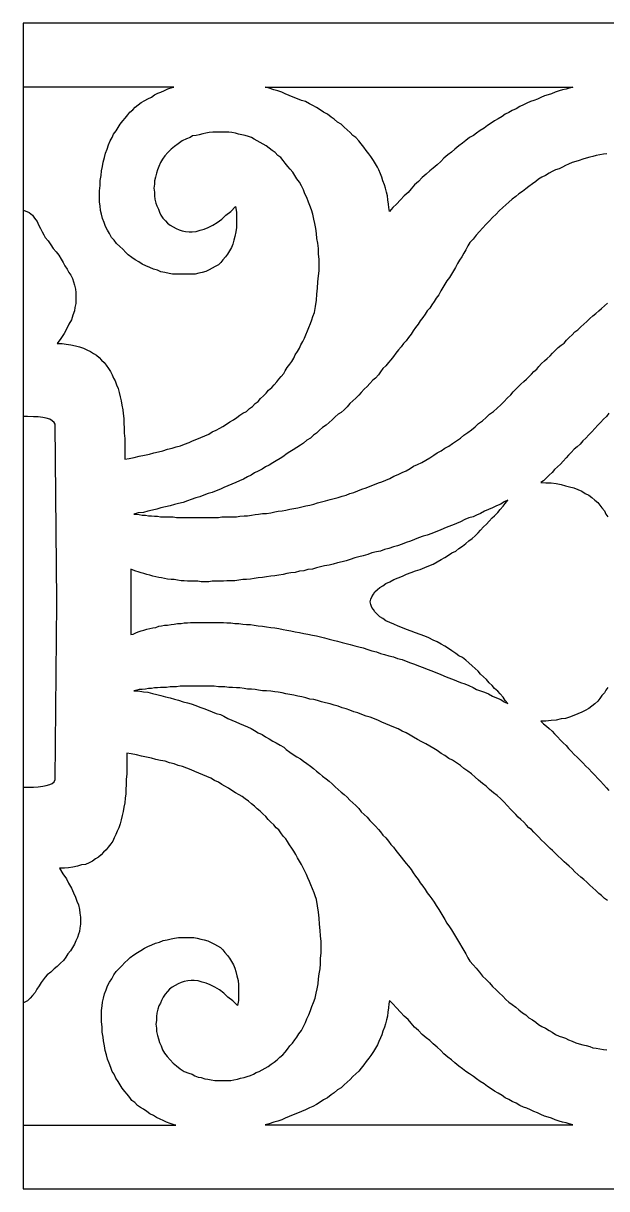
# Model space of a CAD drawing. Extents: x -287 to 294, y -50 to 45.
# Drawn here: x -286.5 to -238.9, y -49.9 to 45.1 of the extents above; entities that cross this region are included whole.
import ezdxf

# ---------------------------------------------------------------- set-up
doc = ezdxf.new("R2010")
doc.units = 0
doc.header["$MEASUREMENT"] = 0
doc.layers.get('0').update_dxf_attribs({"linetype": 'CONTINUOUS'})
doc.layers.add('LAYER_1', color=18, linetype='CONTINUOUS')

msp = doc.modelspace()

# ---------------------------------------------------------------- linework, layer by layer
msp.add_line((-286.506, 45.118), (-286.506, -49.882))
at = {"layer": 'LAYER_1'}
for points in [[(293.621, 45.118), (-286.506, 45.118)], [(-286.506, 29.878), (-286.362, 29.827), (-286.034, 29.691), (-285.747, 29.465), (-285.583, 29.238), (-285.377, 28.967), (-285.254, 28.695), (-285.09, 28.378), (-284.967, 28.107), (-284.844, 27.88), (-284.721, 27.654), (-284.474, 27.382), (-284.269, 27.065), (-284.064, 26.749), (-283.818, 26.477), (-283.613, 26.205), (-283.407, 25.889), (-283.243, 25.617), (-283.12, 25.345), (-282.915, 25.074), (-282.792, 24.802), (-282.627, 24.576), (-282.504, 24.304), (-282.422, 24.033), (-282.34, 23.761), (-282.258, 23.444), (-282.217, 23.173), (-282.217, 22.901), (-282.217, 22.584), (-282.217, 22.267), (-282.299, 21.95), (-282.34, 21.679), (-282.463, 21.317), (-282.586, 20.954), (-282.792, 20.592), (-282.956, 20.23), (-283.161, 19.823), (-283.448, 19.415), (-283.736, 19.008), (-283.325, 19.008), (-282.997, 18.963), (-282.627, 18.917), (-282.258, 18.827), (-281.93, 18.736), (-281.601, 18.646), (-281.314, 18.51), (-281.027, 18.374), (-280.78, 18.193), (-280.534, 18.057), (-280.329, 17.876), (-280.124, 17.65), (-279.918, 17.469), (-279.754, 17.243), (-279.549, 16.971), (-279.385, 16.745), (-279.262, 16.473), (-279.139, 16.202), (-279.016, 15.975), (-278.892, 15.658), (-278.769, 15.341), (-278.687, 15.025), (-278.605, 14.662), (-278.523, 14.346), (-278.482, 13.983), (-278.4, 13.621), (-278.359, 13.304), (-278.318, 12.897), (-278.318, 12.535), (-278.277, 12.128), (-278.277, 11.72), (-278.236, 11.267), (-278.236, 10.86), (-278.236, 10.453), (-278.236, 10.045), (-278.236, 9.593), (-277.866, 9.638), (-277.456, 9.728), (-277.045, 9.819), (-276.635, 9.909), (-276.224, 10), (-275.855, 10.091), (-275.486, 10.181), (-275.116, 10.272), (-274.747, 10.407), (-274.377, 10.498), (-274.049, 10.588), (-273.68, 10.679), (-273.351, 10.815), (-272.982, 10.951), (-272.695, 11.086), (-272.366, 11.222), (-272.038, 11.358), (-271.71, 11.494), (-271.381, 11.63), (-271.094, 11.811), (-270.766, 11.946), (-270.478, 12.128), (-270.232, 12.263), (-269.945, 12.444), (-269.657, 12.625), (-269.37, 12.807), (-269.083, 12.988), (-268.836, 13.169), (-268.59, 13.35), (-268.303, 13.486), (-268.057, 13.712), (-267.81, 13.893), (-267.605, 14.119), (-267.359, 14.3), (-267.154, 14.527), (-266.907, 14.753), (-266.702, 14.979), (-266.497, 15.206), (-266.251, 15.432), (-266.045, 15.658), (-265.84, 15.885), (-265.676, 16.111), (-265.471, 16.337), (-265.266, 16.564), (-265.142, 16.79), (-264.978, 17.062), (-264.773, 17.333), (-264.609, 17.56), (-264.445, 17.831), (-264.322, 18.103), (-264.157, 18.374), (-263.993, 18.646), (-263.87, 18.917), (-263.706, 19.189), (-263.583, 19.461), (-263.46, 19.732), (-263.336, 20.049), (-263.213, 20.321), (-263.09, 20.638), (-262.967, 20.954), (-262.885, 21.226), (-262.762, 21.543), (-262.68, 22.041), (-262.598, 22.539), (-262.557, 23.037), (-262.516, 23.535), (-262.475, 24.033), (-262.433, 24.531), (-262.392, 24.938), (-262.392, 25.391), (-262.392, 25.889), (-262.433, 26.296), (-262.433, 26.749), (-262.475, 27.201), (-262.557, 27.563), (-262.598, 27.971), (-262.639, 28.378), (-262.721, 28.786), (-262.803, 29.148), (-262.885, 29.555), (-263.008, 29.917), (-263.131, 30.279), (-263.254, 30.551), (-263.378, 30.913), (-263.542, 31.23), (-263.665, 31.547), (-263.829, 31.864), (-263.993, 32.181), (-264.198, 32.452), (-264.363, 32.724), (-264.527, 32.995), (-264.732, 33.222), (-264.937, 33.448), (-265.142, 33.72), (-265.307, 33.946), (-265.512, 34.172), (-265.758, 34.353), (-265.963, 34.58), (-266.21, 34.761), (-266.456, 34.942), (-266.702, 35.123), (-266.948, 35.259), (-267.195, 35.395), (-267.441, 35.53), (-267.687, 35.666), (-267.892, 35.802), (-268.139, 35.892), (-268.426, 35.983), (-268.672, 36.028), (-268.96, 36.074), (-269.206, 36.164), (-269.493, 36.209), (-269.739, 36.255), (-270.027, 36.255), (-270.273, 36.255), (-270.519, 36.255), (-270.807, 36.255), (-271.053, 36.255), (-271.34, 36.209), (-271.627, 36.164), (-271.874, 36.119), (-272.161, 36.028), (-272.407, 35.983), (-272.695, 35.938), (-272.9, 35.802), (-273.187, 35.711), (-273.557, 35.53), (-273.885, 35.304), (-274.172, 35.078), (-274.46, 34.851), (-274.706, 34.58), (-274.952, 34.308), (-275.157, 34.037), (-275.321, 33.765), (-275.445, 33.448), (-275.568, 33.176), (-275.65, 32.905), (-275.732, 32.588), (-275.814, 32.271), (-275.814, 32), (-275.855, 31.683), (-275.814, 31.366), (-275.814, 31.049), (-275.773, 30.777), (-275.691, 30.46), (-275.609, 30.234), (-275.486, 29.963), (-275.404, 29.736), (-275.28, 29.465), (-275.116, 29.238), (-274.911, 29.012), (-274.747, 28.831), (-274.542, 28.65), (-274.295, 28.514), (-274.049, 28.378), (-273.803, 28.288), (-273.557, 28.197), (-273.269, 28.152), (-272.982, 28.107), (-272.736, 28.107), (-272.407, 28.152), (-272.079, 28.242), (-271.751, 28.333), (-271.422, 28.469), (-271.053, 28.65), (-270.683, 28.876), (-270.314, 29.148), (-269.986, 29.465), (-269.575, 29.781), (-269.206, 30.189), (-269.124, 29.736), (-269.124, 29.284), (-269.124, 28.876), (-269.124, 28.469), (-269.165, 28.107), (-269.247, 27.744), (-269.329, 27.428), (-269.411, 27.111), (-269.534, 26.839), (-269.698, 26.568), (-269.863, 26.296), (-270.027, 26.07), (-270.232, 25.843), (-270.396, 25.617), (-270.601, 25.436), (-270.848, 25.3), (-271.094, 25.164), (-271.34, 25.028), (-271.627, 24.893), (-271.915, 24.802), (-272.202, 24.757), (-272.489, 24.666), (-272.777, 24.666), (-273.064, 24.666), (-273.351, 24.666), (-273.68, 24.666), (-274.008, 24.666), (-274.336, 24.666), (-274.624, 24.712), (-274.952, 24.802), (-275.28, 24.847), (-275.568, 24.983), (-275.896, 25.074), (-276.183, 25.21), (-276.512, 25.345), (-276.799, 25.481), (-277.086, 25.662), (-277.374, 25.843), (-277.661, 26.024), (-277.948, 26.251), (-278.154, 26.432), (-278.4, 26.703), (-278.646, 26.93), (-278.892, 27.156), (-279.098, 27.428), (-279.303, 27.654), (-279.467, 27.971), (-279.631, 28.242), (-279.795, 28.559), (-279.918, 28.876), (-280.042, 29.193), (-280.124, 29.555), (-280.206, 29.872), (-280.247, 30.234), (-280.288, 30.551), (-280.288, 31.004), (-280.288, 31.456), (-280.247, 31.909), (-280.247, 32.316), (-280.165, 32.724), (-280.124, 33.086), (-280.042, 33.448), (-280.001, 33.81), (-279.877, 34.172), (-279.795, 34.534), (-279.672, 34.851), (-279.549, 35.213), (-279.426, 35.53), (-279.262, 35.802), (-279.139, 36.074), (-278.933, 36.345), (-278.769, 36.617), (-278.605, 36.888), (-278.4, 37.16), (-278.195, 37.386), (-277.989, 37.658), (-277.825, 37.884), (-277.579, 38.065), (-277.374, 38.292), (-277.127, 38.473), (-276.881, 38.654), (-276.594, 38.835), (-276.348, 38.971), (-276.06, 39.106), (-275.814, 39.287), (-275.527, 39.423), (-275.28, 39.514), (-274.993, 39.65), (-274.706, 39.785), (-274.377, 39.876), (-274.238, 39.92), (-286.506, 39.92)], [(-238.915, 34.489), (-239.202, 34.444), (-239.49, 34.399), (-239.777, 34.353), (-240.064, 34.263), (-240.31, 34.218), (-240.598, 34.127), (-240.885, 34.037), (-241.172, 33.946), (-241.46, 33.855), (-241.747, 33.765), (-242.034, 33.629), (-242.281, 33.539), (-242.527, 33.403), (-242.814, 33.267), (-243.101, 33.176), (-243.389, 33.041), (-243.635, 32.905), (-243.922, 32.724), (-244.21, 32.588), (-244.497, 32.407), (-244.702, 32.226), (-244.99, 32.045), (-245.277, 31.818), (-245.523, 31.637), (-245.81, 31.411), (-246.098, 31.23), (-246.344, 31.004), (-246.631, 30.777), (-246.919, 30.551), (-247.165, 30.325), (-247.411, 30.098), (-247.698, 29.827), (-247.945, 29.555), (-248.232, 29.284), (-248.478, 29.012), (-248.766, 28.74), (-249.053, 28.423), (-249.299, 28.152), (-249.587, 27.835), (-249.833, 27.518), (-250.079, 27.247), (-250.243, 26.975), (-250.407, 26.658), (-250.572, 26.386), (-250.736, 26.07), (-250.941, 25.798), (-251.105, 25.526), (-251.269, 25.21), (-251.434, 24.938), (-251.598, 24.666), (-251.762, 24.395), (-251.967, 24.123), (-252.131, 23.852), (-252.295, 23.58), (-252.46, 23.308), (-252.624, 22.991), (-252.829, 22.72), (-252.993, 22.448), (-253.198, 22.177), (-253.363, 21.905), (-253.568, 21.679), (-253.732, 21.407), (-253.937, 21.136), (-254.142, 20.864), (-254.307, 20.592), (-254.512, 20.321), (-254.717, 20.049), (-254.881, 19.778), (-255.086, 19.506), (-255.292, 19.234), (-255.497, 19.008), (-255.702, 18.736), (-255.907, 18.51), (-256.113, 18.238), (-256.318, 17.967), (-256.523, 17.695), (-256.728, 17.469), (-256.934, 17.197), (-257.18, 16.971), (-257.385, 16.699), (-257.549, 16.473), (-257.795, 16.202), (-258.001, 16.02), (-258.247, 15.749), (-258.452, 15.523), (-258.698, 15.296), (-258.945, 15.025), (-259.15, 14.798), (-259.396, 14.572), (-259.642, 14.346), (-259.889, 14.119), (-260.094, 13.848), (-260.34, 13.621), (-260.586, 13.395), (-260.833, 13.259), (-261.079, 13.033), (-261.325, 12.807), (-261.572, 12.58), (-261.818, 12.354), (-262.105, 12.173), (-262.351, 11.946), (-262.598, 11.72), (-262.844, 11.539), (-263.09, 11.313), (-263.378, 11.132), (-263.665, 10.905), (-263.911, 10.724), (-264.198, 10.543), (-264.486, 10.362), (-264.773, 10.181), (-265.06, 10), (-265.266, 9.819), (-265.553, 9.638), (-265.881, 9.457), (-266.169, 9.276), (-266.456, 9.095), (-266.743, 8.959), (-267.03, 8.778), (-267.359, 8.597), (-267.646, 8.461), (-267.933, 8.28), (-268.221, 8.144), (-268.549, 7.963), (-268.877, 7.827), (-269.165, 7.691), (-269.493, 7.556), (-269.822, 7.42), (-270.15, 7.284), (-270.437, 7.148), (-270.766, 7.012), (-271.094, 6.877), (-271.422, 6.786), (-271.792, 6.65), (-272.12, 6.514), (-272.448, 6.424), (-272.818, 6.288), (-273.105, 6.198), (-273.474, 6.062), (-273.844, 5.971), (-274.172, 5.881), (-274.542, 5.79), (-274.911, 5.7), (-275.28, 5.609), (-275.609, 5.519), (-275.978, 5.428), (-276.348, 5.338), (-276.717, 5.247), (-277.127, 5.202), (-277.497, 5.111), (-277.251, 5.111), (-277.045, 5.066), (-276.799, 5.021), (-276.553, 5.021), (-276.307, 4.975), (-276.06, 4.975), (-275.814, 4.93), (-275.568, 4.93), (-275.321, 4.885), (-275.075, 4.885), (-274.829, 4.885), (-274.542, 4.885), (-274.295, 4.885), (-274.008, 4.84), (-273.721, 4.84), (-273.474, 4.84), (-273.187, 4.84), (-272.9, 4.84), (-272.654, 4.84), (-272.366, 4.84), (-272.079, 4.84), (-271.792, 4.84), (-271.504, 4.84), (-271.217, 4.84), (-270.93, 4.84), (-270.601, 4.84), (-270.314, 4.885), (-270.068, 4.885), (-269.739, 4.885), (-269.452, 4.885), (-269.124, 4.885), (-268.836, 4.93), (-268.508, 4.975), (-268.221, 4.975), (-267.892, 5.021), (-267.605, 5.066), (-267.318, 5.111), (-266.989, 5.156), (-266.661, 5.156), (-266.333, 5.202), (-266.004, 5.292), (-265.717, 5.338), (-265.389, 5.383), (-265.101, 5.428), (-264.773, 5.519), (-264.445, 5.564), (-264.116, 5.609), (-263.788, 5.7), (-263.46, 5.79), (-263.131, 5.835), (-262.803, 5.926), (-262.516, 6.017), (-262.187, 6.107), (-261.859, 6.198), (-261.489, 6.288), (-261.161, 6.379), (-260.833, 6.469), (-260.504, 6.56), (-260.176, 6.65), (-259.889, 6.786), (-259.56, 6.877), (-259.232, 7.012), (-258.904, 7.148), (-258.534, 7.239), (-258.206, 7.375), (-257.878, 7.51), (-257.549, 7.646), (-257.262, 7.737), (-256.934, 7.872), (-256.605, 8.008), (-256.277, 8.189), (-255.948, 8.325), (-255.62, 8.506), (-255.292, 8.642), (-254.963, 8.823), (-254.676, 9.004), (-254.348, 9.14), (-254.019, 9.321), (-253.691, 9.502), (-253.363, 9.683), (-253.034, 9.909), (-252.747, 10.091), (-252.419, 10.272), (-252.131, 10.498), (-251.803, 10.634), (-251.516, 10.86), (-251.187, 11.086), (-250.859, 11.313), (-250.572, 11.539), (-250.243, 11.765), (-249.956, 11.992), (-249.669, 12.218), (-249.381, 12.49), (-249.053, 12.716), (-248.766, 12.988), (-248.478, 13.259), (-248.15, 13.486), (-247.863, 13.757), (-247.575, 14.029), (-247.288, 14.3), (-247.042, 14.572), (-246.754, 14.844), (-246.549, 15.07), (-246.344, 15.296), (-246.139, 15.477), (-245.934, 15.704), (-245.687, 15.93), (-245.482, 16.111), (-245.277, 16.292), (-245.072, 16.518), (-244.866, 16.745), (-244.62, 16.926), (-244.456, 17.152), (-244.251, 17.378), (-244.004, 17.605), (-243.799, 17.786), (-243.553, 18.012), (-243.348, 18.238), (-243.101, 18.465), (-242.896, 18.691), (-242.65, 18.872), (-242.404, 19.053), (-242.198, 19.28), (-241.993, 19.506), (-241.747, 19.732), (-241.542, 19.959), (-241.296, 20.14), (-241.049, 20.366), (-240.803, 20.592), (-240.557, 20.819), (-240.31, 21.045), (-240.064, 21.271), (-239.818, 21.452), (-239.572, 21.679), (-239.366, 21.86), (-239.12, 22.086), (-238.874, 22.312)], [(-238.751, 13.35), (-238.956, 13.078), (-239.202, 12.852), (-239.449, 12.58), (-239.654, 12.354), (-239.9, 12.082), (-240.146, 11.811), (-240.393, 11.584), (-240.639, 11.313), (-240.885, 11.086), (-241.09, 10.815), (-241.337, 10.588), (-241.583, 10.407), (-241.829, 10.136), (-242.034, 9.909), (-242.24, 9.683), (-242.486, 9.412), (-242.691, 9.185), (-242.937, 8.959), (-243.184, 8.733), (-243.389, 8.506), (-243.635, 8.28), (-243.84, 8.054), (-244.087, 7.827), (-244.292, 7.691), (-243.881, 7.646), (-243.471, 7.646), (-243.06, 7.601), (-242.65, 7.51), (-242.281, 7.42), (-241.952, 7.329), (-241.624, 7.239), (-241.296, 7.103), (-240.967, 6.967), (-240.68, 6.786), (-240.393, 6.65), (-240.146, 6.469), (-239.9, 6.243), (-239.654, 6.062), (-239.49, 5.835), (-239.325, 5.609), (-239.12, 5.383), (-238.997, 5.111), (-238.833, 4.885)], [(-286.506, -17.16), (-286.157, -17.16), (-285.665, -17.16), (-285.295, -17.115), (-284.926, -17.069), (-284.639, -17.024), (-284.351, -16.934), (-284.146, -16.843), (-283.982, -16.707), (-283.9, -16.526), (-283.777, -2.131), (-283.777, -1.996), (-283.9, 12.444), (-283.982, 12.58), (-284.146, 12.716), (-284.351, 12.852), (-284.639, 12.942), (-284.926, 12.988), (-285.295, 13.033), (-285.665, 13.033), (-286.157, 13.078), (-286.506, 13.078)], [(-238.874, -26.394), (-239.12, -26.213), (-239.366, -25.987), (-239.572, -25.806), (-239.818, -25.579), (-240.064, -25.353), (-240.31, -25.127), (-240.557, -24.9), (-240.803, -24.674), (-241.049, -24.493), (-241.296, -24.267), (-241.542, -24.04), (-241.747, -23.814), (-241.993, -23.588), (-242.198, -23.407), (-242.404, -23.226), (-242.65, -22.999), (-242.896, -22.773), (-243.101, -22.547), (-243.348, -22.32), (-243.553, -22.139), (-243.799, -21.913), (-244.004, -21.687), (-244.251, -21.46), (-244.456, -21.234), (-244.62, -21.053), (-244.866, -20.826), (-245.072, -20.6), (-245.277, -20.464), (-245.482, -20.238), (-245.687, -20.012), (-245.934, -19.785), (-246.139, -19.604), (-246.344, -19.378), (-246.549, -19.152), (-246.754, -18.971), (-247.042, -18.654), (-247.288, -18.382), (-247.575, -18.111), (-247.863, -17.839), (-248.15, -17.613), (-248.478, -17.341), (-248.766, -17.069), (-249.053, -16.843), (-249.381, -16.571), (-249.669, -16.345), (-249.956, -16.074), (-250.243, -15.847), (-250.572, -15.621), (-250.859, -15.395), (-251.187, -15.168), (-251.516, -14.942), (-251.803, -14.806), (-252.131, -14.58), (-252.419, -14.399), (-252.747, -14.172), (-253.034, -13.991), (-253.363, -13.81), (-253.691, -13.629), (-254.019, -13.448), (-254.348, -13.267), (-254.676, -13.086), (-254.963, -12.905), (-255.292, -12.724), (-255.62, -12.588), (-255.948, -12.407), (-256.277, -12.271), (-256.605, -12.135), (-256.934, -12), (-257.262, -11.864), (-257.549, -11.728), (-257.878, -11.592), (-258.206, -11.456), (-258.534, -11.366), (-258.904, -11.23), (-259.232, -11.094), (-259.56, -11.004), (-259.889, -10.868), (-260.176, -10.777), (-260.504, -10.687), (-260.833, -10.551), (-261.161, -10.46), (-261.489, -10.37), (-261.859, -10.279), (-262.187, -10.189), (-262.516, -10.098), (-262.803, -10.008), (-263.131, -9.963), (-263.46, -9.872), (-263.788, -9.781), (-264.116, -9.736), (-264.445, -9.646), (-264.773, -9.6), (-265.101, -9.555), (-265.389, -9.465), (-265.717, -9.419), (-266.004, -9.374), (-266.333, -9.329), (-266.661, -9.284), (-266.989, -9.284), (-267.318, -9.238), (-267.605, -9.193), (-267.892, -9.148), (-268.221, -9.148), (-268.508, -9.102), (-268.836, -9.057), (-269.124, -9.057), (-269.452, -9.012), (-269.739, -9.012), (-270.068, -8.967), (-270.314, -8.967), (-270.601, -8.967), (-270.93, -8.921), (-271.217, -8.921), (-271.504, -8.921), (-271.792, -8.921), (-272.079, -8.921), (-272.366, -8.921), (-272.654, -8.921), (-272.9, -8.921), (-273.187, -8.921), (-273.474, -8.921), (-273.721, -8.921), (-274.008, -8.967), (-274.295, -8.967), (-274.542, -8.967), (-274.829, -9.012), (-275.075, -9.012), (-275.321, -9.012), (-275.568, -9.057), (-275.814, -9.057), (-276.06, -9.102), (-276.307, -9.102), (-276.553, -9.148), (-276.799, -9.193), (-277.045, -9.193), (-277.251, -9.238), (-277.497, -9.284), (-277.127, -9.284), (-276.717, -9.374), (-276.348, -9.419), (-275.978, -9.51), (-275.609, -9.6), (-275.28, -9.691), (-274.911, -9.781), (-274.542, -9.872), (-274.172, -9.963), (-273.844, -10.053), (-273.474, -10.189), (-273.105, -10.279), (-272.818, -10.37), (-272.448, -10.506), (-272.12, -10.642), (-271.792, -10.732), (-271.422, -10.868), (-271.094, -11.004), (-270.766, -11.139), (-270.437, -11.23), (-270.15, -11.366), (-269.822, -11.547), (-269.493, -11.683), (-269.165, -11.818), (-268.877, -11.954), (-268.549, -12.09), (-268.221, -12.226), (-267.933, -12.362), (-267.646, -12.543), (-267.359, -12.724), (-267.03, -12.86), (-266.743, -13.041), (-266.456, -13.222), (-266.169, -13.403), (-265.881, -13.539), (-265.553, -13.72), (-265.266, -13.901), (-265.06, -14.082), (-264.773, -14.308), (-264.486, -14.489), (-264.198, -14.67), (-263.911, -14.851), (-263.665, -15.032), (-263.378, -15.213), (-263.09, -15.44), (-262.844, -15.621), (-262.598, -15.847), (-262.351, -16.028), (-262.105, -16.255), (-261.818, -16.481), (-261.572, -16.662), (-261.325, -16.888), (-261.079, -17.115), (-260.833, -17.341), (-260.586, -17.567), (-260.34, -17.748), (-260.094, -17.975), (-259.889, -18.201), (-259.642, -18.427), (-259.396, -18.654), (-259.15, -18.88), (-258.945, -19.152), (-258.698, -19.378), (-258.452, -19.604), (-258.247, -19.876), (-258.001, -20.102), (-257.795, -20.329), (-257.549, -20.6), (-257.385, -20.781), (-257.18, -21.053), (-256.934, -21.279), (-256.728, -21.551), (-256.523, -21.822), (-256.318, -22.049), (-256.113, -22.32), (-255.907, -22.592), (-255.702, -22.863), (-255.497, -23.09), (-255.292, -23.361), (-255.086, -23.588), (-254.881, -23.859), (-254.717, -24.131), (-254.512, -24.403), (-254.307, -24.674), (-254.142, -24.946), (-253.937, -25.217), (-253.732, -25.489), (-253.568, -25.761), (-253.363, -26.032), (-253.198, -26.258), (-252.993, -26.53), (-252.829, -26.802), (-252.624, -27.119), (-252.46, -27.39), (-252.295, -27.662), (-252.131, -27.933), (-251.967, -28.25), (-251.762, -28.522), (-251.598, -28.793), (-251.434, -29.065), (-251.269, -29.337), (-251.105, -29.608), (-250.941, -29.88), (-250.736, -30.197), (-250.572, -30.468), (-250.407, -30.74), (-250.243, -31.057), (-250.079, -31.328), (-249.833, -31.645), (-249.587, -31.917), (-249.299, -32.234), (-249.053, -32.551), (-248.766, -32.822), (-248.478, -33.094), (-248.232, -33.411), (-247.945, -33.682), (-247.698, -33.909), (-247.411, -34.18), (-247.165, -34.452), (-246.919, -34.678), (-246.631, -34.859), (-246.344, -35.085), (-246.098, -35.312), (-245.81, -35.538), (-245.523, -35.719), (-245.277, -35.946), (-244.99, -36.127), (-244.702, -36.308), (-244.497, -36.489), (-244.21, -36.67), (-243.922, -36.806), (-243.635, -36.987), (-243.389, -37.122), (-243.101, -37.303), (-242.814, -37.439), (-242.527, -37.53), (-242.281, -37.62), (-242.034, -37.756), (-241.747, -37.847), (-241.46, -37.982), (-241.172, -38.073), (-240.885, -38.164), (-240.598, -38.209), (-240.31, -38.299), (-240.064, -38.39), (-239.777, -38.435), (-239.49, -38.48), (-239.202, -38.526), (-238.915, -38.571)], [(-238.833, -9.012), (-238.997, -9.238), (-239.12, -9.465), (-239.325, -9.691), (-239.49, -9.917), (-239.654, -10.144), (-239.9, -10.37), (-240.146, -10.551), (-240.393, -10.732), (-240.68, -10.913), (-240.967, -11.049), (-241.296, -11.185), (-241.624, -11.321), (-241.952, -11.456), (-242.281, -11.547), (-242.65, -11.592), (-243.06, -11.683), (-243.471, -11.728), (-243.881, -11.773), (-244.292, -11.773), (-244.087, -12), (-243.84, -12.181), (-243.635, -12.362), (-243.389, -12.588), (-243.184, -12.814), (-242.937, -13.041), (-242.691, -13.312), (-242.486, -13.539), (-242.24, -13.765), (-242.034, -13.991), (-241.829, -14.218), (-241.583, -14.489), (-241.337, -14.716), (-241.09, -14.942), (-240.885, -15.168), (-240.639, -15.44), (-240.393, -15.666), (-240.146, -15.938), (-239.9, -16.164), (-239.654, -16.436), (-239.449, -16.662), (-239.202, -16.934), (-238.956, -17.205), (-238.751, -17.432)], [(-286.506, -44.716), (-274.07, -44.716), (-274.209, -44.672), (-274.538, -44.581), (-274.825, -44.446), (-275.112, -44.31), (-275.358, -44.219), (-275.646, -44.083), (-275.892, -43.902), (-276.179, -43.767), (-276.426, -43.586), (-276.713, -43.404), (-276.959, -43.269), (-277.205, -43.088), (-277.411, -42.861), (-277.657, -42.68), (-277.821, -42.454), (-278.026, -42.182), (-278.232, -41.956), (-278.437, -41.684), (-278.601, -41.413), (-278.765, -41.141), (-278.97, -40.87), (-279.093, -40.553), (-279.258, -40.326), (-279.381, -40.009), (-279.504, -39.647), (-279.627, -39.33), (-279.709, -38.968), (-279.832, -38.606), (-279.873, -38.244), (-279.955, -37.837), (-279.996, -37.52), (-280.079, -37.112), (-280.079, -36.705), (-280.12, -36.252), (-280.12, -35.8), (-280.12, -35.347), (-280.079, -34.985), (-280.037, -34.668), (-279.955, -34.351), (-279.873, -33.989), (-279.75, -33.672), (-279.627, -33.355), (-279.463, -33.038), (-279.299, -32.767), (-279.135, -32.45), (-278.929, -32.178), (-278.724, -31.952), (-278.478, -31.726), (-278.232, -31.454), (-277.985, -31.228), (-277.78, -31.047), (-277.493, -30.82), (-277.205, -30.639), (-276.918, -30.458), (-276.631, -30.277), (-276.343, -30.141), (-276.015, -30.006), (-275.728, -29.87), (-275.399, -29.779), (-275.112, -29.643), (-274.784, -29.598), (-274.455, -29.508), (-274.168, -29.462), (-273.84, -29.417), (-273.511, -29.417), (-273.183, -29.417), (-272.896, -29.417), (-272.608, -29.417), (-272.321, -29.462), (-272.034, -29.553), (-271.746, -29.598), (-271.459, -29.689), (-271.172, -29.825), (-270.926, -29.96), (-270.679, -30.096), (-270.433, -30.232), (-270.228, -30.413), (-270.064, -30.639), (-269.858, -30.866), (-269.694, -31.092), (-269.53, -31.364), (-269.366, -31.635), (-269.243, -31.907), (-269.161, -32.178), (-269.079, -32.541), (-268.996, -32.903), (-268.955, -33.265), (-268.955, -33.672), (-268.955, -34.08), (-268.955, -34.532), (-269.038, -34.94), (-269.407, -34.577), (-269.817, -34.261), (-270.146, -33.944), (-270.515, -33.672), (-270.885, -33.446), (-271.254, -33.265), (-271.582, -33.129), (-271.911, -33.038), (-272.239, -32.948), (-272.567, -32.903), (-272.814, -32.903), (-273.101, -32.948), (-273.388, -32.993), (-273.635, -33.084), (-273.881, -33.174), (-274.127, -33.31), (-274.373, -33.446), (-274.579, -33.627), (-274.743, -33.808), (-274.948, -34.034), (-275.112, -34.261), (-275.235, -34.532), (-275.317, -34.759), (-275.44, -34.985), (-275.523, -35.256), (-275.605, -35.573), (-275.646, -35.845), (-275.646, -36.162), (-275.687, -36.479), (-275.646, -36.796), (-275.646, -37.067), (-275.564, -37.384), (-275.482, -37.656), (-275.399, -37.972), (-275.276, -38.244), (-275.153, -38.561), (-274.989, -38.833), (-274.784, -39.104), (-274.538, -39.376), (-274.291, -39.647), (-274.004, -39.874), (-273.717, -40.1), (-273.388, -40.326), (-273.019, -40.462), (-272.732, -40.553), (-272.526, -40.688), (-272.239, -40.779), (-271.993, -40.824), (-271.705, -40.915), (-271.459, -40.96), (-271.172, -41.005), (-270.885, -41.051), (-270.638, -41.051), (-270.351, -41.051), (-270.105, -41.051), (-269.858, -41.051), (-269.571, -41.051), (-269.325, -41.005), (-269.038, -40.96), (-268.791, -40.87), (-268.504, -40.824), (-268.258, -40.734), (-267.97, -40.643), (-267.724, -40.553), (-267.519, -40.417), (-267.273, -40.326), (-267.026, -40.191), (-266.78, -40.055), (-266.534, -39.919), (-266.288, -39.738), (-266.041, -39.557), (-265.795, -39.376), (-265.59, -39.149), (-265.344, -38.968), (-265.138, -38.742), (-264.974, -38.516), (-264.769, -38.244), (-264.564, -38.018), (-264.358, -37.746), (-264.194, -37.52), (-264.03, -37.248), (-263.825, -36.977), (-263.661, -36.66), (-263.497, -36.343), (-263.373, -36.026), (-263.209, -35.709), (-263.086, -35.347), (-262.963, -35.03), (-262.84, -34.713), (-262.717, -34.351), (-262.635, -33.944), (-262.552, -33.582), (-262.47, -33.174), (-262.429, -32.767), (-262.388, -32.359), (-262.306, -31.952), (-262.265, -31.545), (-262.265, -31.092), (-262.224, -30.685), (-262.224, -30.187), (-262.224, -29.734), (-262.265, -29.281), (-262.306, -28.829), (-262.347, -28.331), (-262.388, -27.833), (-262.429, -27.335), (-262.511, -26.837), (-262.594, -26.294), (-262.717, -26.022), (-262.799, -25.751), (-262.922, -25.434), (-263.045, -25.117), (-263.168, -24.845), (-263.291, -24.528), (-263.414, -24.257), (-263.538, -23.985), (-263.702, -23.668), (-263.825, -23.442), (-263.989, -23.17), (-264.153, -22.899), (-264.276, -22.627), (-264.441, -22.356), (-264.605, -22.129), (-264.81, -21.858), (-264.974, -21.586), (-265.097, -21.36), (-265.302, -21.133), (-265.508, -20.862), (-265.672, -20.635), (-265.877, -20.454), (-266.082, -20.228), (-266.329, -20.002), (-266.534, -19.775), (-266.739, -19.549), (-266.985, -19.323), (-267.191, -19.096), (-267.437, -18.915), (-267.642, -18.689), (-267.888, -18.508), (-268.135, -18.282), (-268.422, -18.1), (-268.668, -17.919), (-268.914, -17.784), (-269.202, -17.603), (-269.489, -17.421), (-269.776, -17.24), (-270.064, -17.059), (-270.31, -16.924), (-270.597, -16.742), (-270.926, -16.607), (-271.213, -16.426), (-271.541, -16.29), (-271.87, -16.154), (-272.198, -16.018), (-272.526, -15.882), (-272.814, -15.747), (-273.183, -15.611), (-273.511, -15.475), (-273.881, -15.384), (-274.209, -15.249), (-274.579, -15.158), (-274.948, -15.022), (-275.317, -14.977), (-275.687, -14.887), (-276.056, -14.796), (-276.467, -14.706), (-276.877, -14.615), (-277.288, -14.524), (-277.698, -14.434), (-278.067, -14.389), (-278.067, -14.841), (-278.067, -15.203), (-278.067, -15.656), (-278.067, -16.063), (-278.108, -16.516), (-278.108, -16.924), (-278.149, -17.331), (-278.149, -17.693), (-278.19, -18.055), (-278.232, -18.417), (-278.314, -18.779), (-278.355, -19.142), (-278.437, -19.458), (-278.519, -19.821), (-278.601, -20.137), (-278.724, -20.454), (-278.847, -20.726), (-278.97, -20.998), (-279.093, -21.269), (-279.217, -21.541), (-279.381, -21.767), (-279.586, -22.039), (-279.75, -22.265), (-279.955, -22.446), (-280.161, -22.672), (-280.366, -22.853), (-280.612, -22.989), (-280.858, -23.17), (-281.146, -23.306), (-281.433, -23.442), (-281.761, -23.487), (-282.09, -23.578), (-282.459, -23.668), (-282.829, -23.714), (-283.157, -23.759), (-283.567, -23.759), (-283.28, -24.211), (-282.993, -24.619), (-282.829, -24.981), (-282.582, -25.388), (-282.418, -25.751), (-282.254, -26.113), (-282.131, -26.43), (-282.008, -26.746), (-281.926, -27.109), (-281.885, -27.425), (-281.843, -27.742), (-281.843, -28.059), (-281.843, -28.331), (-281.885, -28.648), (-281.926, -28.919), (-282.008, -29.146), (-282.09, -29.417), (-282.213, -29.689), (-282.336, -29.96), (-282.5, -30.232), (-282.664, -30.504), (-282.87, -30.73), (-283.034, -31.001), (-283.239, -31.273), (-283.485, -31.499), (-283.732, -31.771), (-283.978, -31.952), (-284.265, -32.224), (-284.552, -32.45), (-284.717, -32.631), (-284.881, -32.857), (-285.045, -33.084), (-285.209, -33.355), (-285.414, -33.627), (-285.537, -33.898), (-285.743, -34.125), (-285.948, -34.351), (-286.153, -34.577), (-286.44, -34.713), (-286.506, -34.723)], [(-286.506, -49.882), (293.621, -49.882)]]:
    msp.add_lwpolyline(points, dxfattribs=at)
for points in [[(-241.706, 39.92), (-241.993, 39.831), (-242.24, 39.74), (-242.527, 39.695), (-242.814, 39.604), (-243.143, 39.514), (-243.43, 39.378), (-243.717, 39.287), (-244.004, 39.197), (-244.292, 39.061), (-244.579, 38.925), (-244.866, 38.835), (-245.154, 38.744), (-245.441, 38.608), (-245.728, 38.473), (-246.016, 38.337), (-246.303, 38.156), (-246.631, 38.02), (-246.919, 37.839), (-247.206, 37.703), (-247.452, 37.522), (-247.781, 37.341), (-248.068, 37.16), (-248.355, 36.979), (-248.642, 36.798), (-248.93, 36.571), (-249.258, 36.39), (-249.545, 36.164), (-249.792, 35.983), (-250.12, 35.802), (-250.407, 35.576), (-250.695, 35.349), (-250.982, 35.123), (-251.31, 34.851), (-251.598, 34.625), (-251.885, 34.399), (-252.213, 34.127), (-252.46, 33.855), (-252.747, 33.584), (-253.075, 33.312), (-253.363, 33.086), (-253.65, 32.814), (-253.978, 32.543), (-254.266, 32.226), (-254.594, 31.954), (-254.881, 31.637), (-255.128, 31.321), (-255.456, 31.049), (-255.743, 30.732), (-256.072, 30.37), (-256.359, 30.098), (-256.646, 29.781), (-256.687, 30.098), (-256.728, 30.37), (-256.769, 30.732), (-256.81, 31.049), (-256.892, 31.366), (-256.975, 31.683), (-257.057, 31.954), (-257.18, 32.271), (-257.262, 32.588), (-257.385, 32.86), (-257.508, 33.176), (-257.631, 33.403), (-257.795, 33.674), (-257.96, 33.946), (-258.165, 34.263), (-258.329, 34.489), (-258.534, 34.761), (-258.739, 35.032), (-258.945, 35.304), (-259.15, 35.53), (-259.396, 35.802), (-259.642, 35.983), (-259.848, 36.209), (-260.094, 36.436), (-260.34, 36.662), (-260.586, 36.888), (-260.874, 37.069), (-261.161, 37.296), (-261.407, 37.477), (-261.695, 37.703), (-262.023, 37.884), (-262.31, 38.065), (-262.598, 38.246), (-262.885, 38.427), (-263.172, 38.563), (-263.501, 38.744), (-263.829, 38.835), (-264.157, 38.971), (-264.486, 39.106), (-264.814, 39.242), (-265.142, 39.378), (-265.43, 39.514), (-265.758, 39.604), (-266.086, 39.695), (-266.456, 39.831), (-266.782, 39.92)], [(-277.743, -2.041), (-277.743, -4.712), (-277.538, -4.666), (-277.333, -4.576), (-277.127, -4.485), (-276.881, -4.395), (-276.676, -4.349), (-276.43, -4.259), (-276.183, -4.214), (-275.937, -4.168), (-275.691, -4.123), (-275.445, -4.033), (-275.239, -3.987), (-274.993, -3.942), (-274.747, -3.942), (-274.46, -3.897), (-274.213, -3.852), (-273.926, -3.806), (-273.639, -3.806), (-273.392, -3.761), (-273.105, -3.761), (-272.859, -3.716), (-272.572, -3.716), (-272.284, -3.716), (-271.997, -3.716), (-271.669, -3.716), (-271.381, -3.716), (-271.094, -3.716), (-270.766, -3.716), (-270.478, -3.716), (-270.191, -3.716), (-269.904, -3.761), (-269.575, -3.761), (-269.247, -3.806), (-268.919, -3.806), (-268.59, -3.852), (-268.303, -3.897), (-267.975, -3.897), (-267.687, -3.942), (-267.359, -3.987), (-266.989, -4.033), (-266.661, -4.078), (-266.333, -4.123), (-266.004, -4.168), (-265.676, -4.214), (-265.307, -4.304), (-265.019, -4.349), (-264.691, -4.395), (-264.322, -4.485), (-263.993, -4.531), (-263.624, -4.621), (-263.295, -4.666), (-262.926, -4.757), (-262.598, -4.802), (-262.269, -4.893), (-261.941, -4.983), (-261.572, -5.074), (-261.243, -5.164), (-260.874, -5.255), (-260.504, -5.345), (-260.176, -5.436), (-259.848, -5.526), (-259.478, -5.617), (-259.15, -5.707), (-258.781, -5.798), (-258.411, -5.934), (-258.083, -6.024), (-257.713, -6.115), (-257.385, -6.251), (-257.057, -6.341), (-256.687, -6.432), (-256.318, -6.522), (-255.989, -6.658), (-255.62, -6.749), (-255.292, -6.884), (-254.922, -7.02), (-254.594, -7.111), (-254.266, -7.247), (-253.896, -7.382), (-253.568, -7.518), (-253.198, -7.654), (-252.87, -7.79), (-252.501, -7.926), (-252.213, -8.061), (-251.885, -8.197), (-251.516, -8.333), (-251.187, -8.469), (-250.859, -8.605), (-250.49, -8.74), (-250.161, -8.876), (-249.833, -9.012), (-249.545, -9.193), (-249.217, -9.284), (-248.889, -9.419), (-248.56, -9.555), (-248.232, -9.736), (-247.904, -9.872), (-247.575, -10.008), (-247.288, -10.189), (-247.001, -10.325), (-247.206, -10.098), (-247.37, -9.827), (-247.616, -9.555), (-247.822, -9.329), (-248.068, -9.102), (-248.273, -8.876), (-248.519, -8.65), (-248.725, -8.378), (-248.971, -8.152), (-249.217, -7.926), (-249.422, -7.699), (-249.669, -7.473), (-249.915, -7.247), (-250.161, -7.02), (-250.407, -6.794), (-250.695, -6.568), (-250.982, -6.432), (-251.228, -6.251), (-251.557, -6.024), (-251.844, -5.843), (-252.131, -5.662), (-252.419, -5.481), (-252.747, -5.3), (-253.075, -5.164), (-253.445, -4.983), (-253.773, -4.847), (-254.142, -4.712), (-254.512, -4.576), (-254.881, -4.44), (-255.251, -4.304), (-255.579, -4.168), (-255.948, -4.033), (-256.277, -3.852), (-256.605, -3.716), (-256.934, -3.58), (-257.18, -3.399), (-257.426, -3.263), (-257.631, -3.082), (-257.836, -2.856), (-257.96, -2.675), (-258.083, -2.494), (-258.165, -2.267), (-258.206, -2.041), (-258.165, -1.815), (-258.083, -1.633), (-257.96, -1.407), (-257.836, -1.226), (-257.631, -1.045), (-257.426, -0.864), (-257.18, -0.728), (-256.934, -0.547), (-256.605, -0.411), (-256.277, -0.23), (-255.948, -0.094), (-255.579, 0.041), (-255.251, 0.222), (-254.881, 0.358), (-254.512, 0.494), (-254.142, 0.585), (-253.773, 0.766), (-253.445, 0.901), (-253.075, 1.037), (-252.747, 1.218), (-252.419, 1.399), (-252.131, 1.58), (-251.844, 1.761), (-251.557, 1.943), (-251.228, 2.078), (-250.982, 2.305), (-250.695, 2.486), (-250.407, 2.712), (-250.161, 2.938), (-249.915, 3.119), (-249.669, 3.346), (-249.422, 3.572), (-249.217, 3.798), (-248.971, 4.07), (-248.725, 4.296), (-248.519, 4.523), (-248.273, 4.794), (-248.068, 4.975), (-247.822, 5.247), (-247.616, 5.473), (-247.37, 5.745), (-247.206, 5.971), (-247.001, 6.243), (-247.288, 6.107), (-247.575, 5.926), (-247.904, 5.79), (-248.232, 5.609), (-248.56, 5.473), (-248.889, 5.338), (-249.217, 5.156), (-249.545, 5.021), (-249.833, 4.885), (-250.161, 4.794), (-250.49, 4.659), (-250.859, 4.477), (-251.187, 4.342), (-251.516, 4.206), (-251.885, 4.07), (-252.213, 3.934), (-252.501, 3.798), (-252.87, 3.663), (-253.198, 3.527), (-253.568, 3.391), (-253.896, 3.301), (-254.266, 3.165), (-254.594, 3.029), (-254.922, 2.893), (-255.292, 2.803), (-255.62, 2.667), (-255.989, 2.531), (-256.318, 2.44), (-256.687, 2.305), (-257.057, 2.214), (-257.385, 2.078), (-257.713, 2.033), (-258.083, 1.943), (-258.411, 1.807), (-258.781, 1.716), (-259.15, 1.626), (-259.478, 1.535), (-259.848, 1.399), (-260.176, 1.309), (-260.504, 1.218), (-260.874, 1.128), (-261.243, 1.037), (-261.572, 0.947), (-261.941, 0.901), (-262.269, 0.811), (-262.598, 0.72), (-262.926, 0.63), (-263.295, 0.585), (-263.624, 0.494), (-263.993, 0.449), (-264.322, 0.358), (-264.691, 0.313), (-265.019, 0.268), (-265.307, 0.177), (-265.676, 0.132), (-266.004, 0.087), (-266.333, 0.041), (-266.661, -0.004), (-266.989, -0.049), (-267.359, -0.094), (-267.687, -0.14), (-267.975, -0.185), (-268.303, -0.23), (-268.59, -0.23), (-268.919, -0.276), (-269.247, -0.321), (-269.575, -0.321), (-269.904, -0.321), (-270.191, -0.366), (-270.478, -0.366), (-270.766, -0.366), (-271.094, -0.366), (-271.381, -0.411), (-271.669, -0.411), (-271.997, -0.411), (-272.284, -0.366), (-272.572, -0.366), (-272.859, -0.366), (-273.105, -0.366), (-273.392, -0.321), (-273.639, -0.321), (-273.926, -0.276), (-274.213, -0.23), (-274.46, -0.23), (-274.747, -0.185), (-274.993, -0.14), (-275.239, -0.094), (-275.445, -0.049), (-275.691, -0.004), (-275.937, 0.041), (-276.183, 0.132), (-276.43, 0.177), (-276.676, 0.268), (-276.881, 0.313), (-277.127, 0.403), (-277.333, 0.449), (-277.538, 0.539), (-277.743, 0.63)], [(-241.706, -44.681), (-241.993, -44.591), (-242.24, -44.501), (-242.527, -44.456), (-242.814, -44.365), (-243.143, -44.275), (-243.43, -44.139), (-243.717, -44.048), (-244.004, -43.958), (-244.292, -43.822), (-244.579, -43.686), (-244.866, -43.596), (-245.154, -43.46), (-245.441, -43.324), (-245.728, -43.233), (-246.016, -43.098), (-246.303, -42.917), (-246.631, -42.781), (-246.919, -42.6), (-247.206, -42.464), (-247.452, -42.283), (-247.781, -42.102), (-248.068, -41.921), (-248.355, -41.74), (-248.642, -41.559), (-248.93, -41.332), (-249.258, -41.151), (-249.545, -40.925), (-249.792, -40.744), (-250.12, -40.517), (-250.407, -40.336), (-250.695, -40.11), (-250.982, -39.884), (-251.31, -39.612), (-251.598, -39.386), (-251.885, -39.159), (-252.213, -38.888), (-252.46, -38.616), (-252.747, -38.345), (-253.075, -38.073), (-253.363, -37.801), (-253.65, -37.575), (-253.978, -37.303), (-254.266, -36.987), (-254.594, -36.715), (-254.881, -36.398), (-255.128, -36.081), (-255.456, -35.81), (-255.743, -35.493), (-256.072, -35.131), (-256.359, -34.814), (-256.646, -34.542), (-256.687, -34.814), (-256.728, -35.131), (-256.769, -35.493), (-256.81, -35.81), (-256.892, -36.127), (-256.975, -36.443), (-257.057, -36.715), (-257.18, -37.032), (-257.262, -37.349), (-257.385, -37.575), (-257.508, -37.892), (-257.631, -38.164), (-257.795, -38.435), (-257.96, -38.707), (-258.165, -39.024), (-258.329, -39.25), (-258.534, -39.522), (-258.739, -39.793), (-258.945, -40.065), (-259.15, -40.291), (-259.396, -40.517), (-259.642, -40.744), (-259.848, -40.97), (-260.094, -41.196), (-260.34, -41.423), (-260.586, -41.649), (-260.874, -41.83), (-261.161, -42.056), (-261.407, -42.238), (-261.695, -42.464), (-262.023, -42.645), (-262.31, -42.826), (-262.598, -43.007), (-262.885, -43.188), (-263.172, -43.279), (-263.501, -43.46), (-263.829, -43.596), (-264.157, -43.731), (-264.486, -43.867), (-264.814, -44.003), (-265.142, -44.139), (-265.43, -44.275), (-265.758, -44.365), (-266.086, -44.456), (-266.456, -44.591), (-266.782, -44.681)]]:
    msp.add_lwpolyline(points, close=True, dxfattribs=at)

doc.saveas('drawing.dxf')
